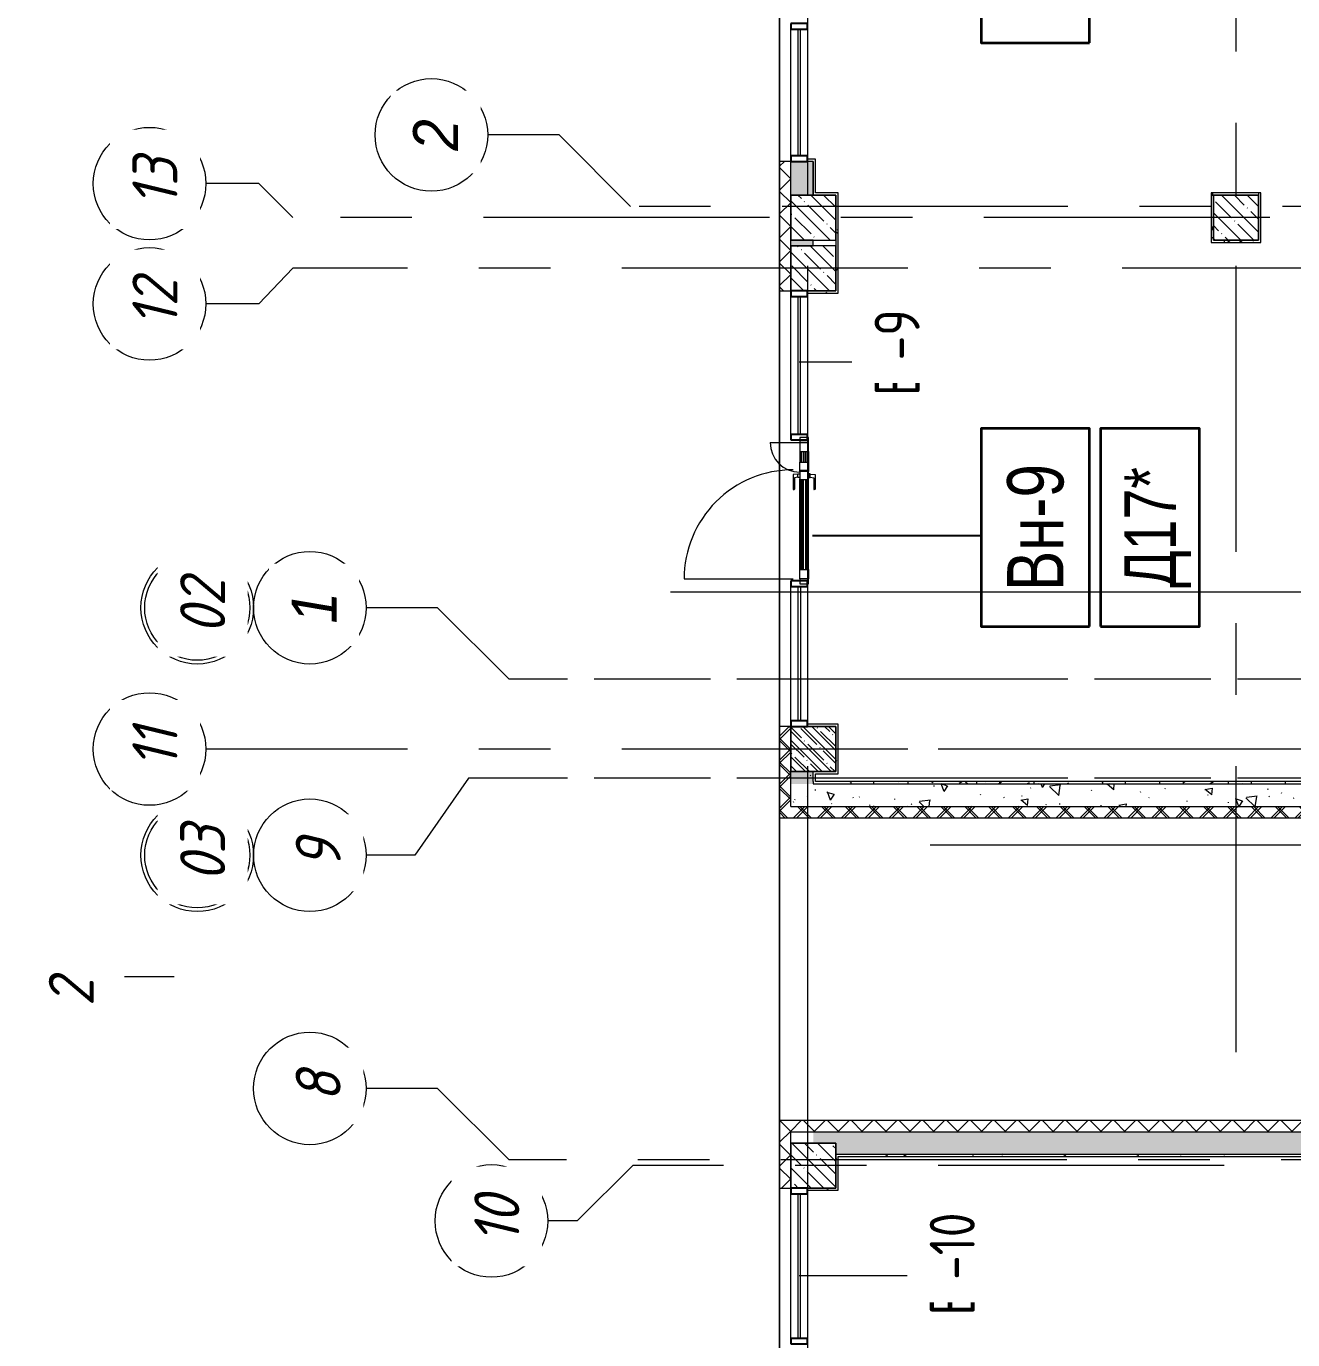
# Model space of a CAD drawing. Header units: metres. Extents: x 50 to 891, y -1294 to 247.
# Drawn here: x 157.8 to 214, y -1011.4 to -953 of the extents above; entities that cross this region are included whole.
import ezdxf
from ezdxf.enums import TextEntityAlignment as Align

# ---------------------------------------------------------------- set-up
doc = ezdxf.new("R2010")
doc.units = ezdxf.units.M
doc.linetypes.add('Линия сетки', pattern=[22.225, 12.7, -3.175, 3.175, -3.175])
for name, color, linetype, lineweight in [('A-DETL-GENF', 1, 'Continuous', 9), ('A-DOOR', 1, 'Continuous', 9), ('A-GENM', 13, 'Continuous', 9), ('A-GLAZ-CURT', 1, 'Continuous', 9), ('A-GLAZ-CWMG', 1, 'Continuous', 9), ('S-GRID-IDEN', 9, 'Continuous', 9)]:
    doc.layers.add(name, color=color, linetype=linetype, lineweight=lineweight)
for name, color, linetype in [('ВИТРАЖИ', 1, 'Continuous'), ('ДВЕРИ', 5, 'Continuous'), ('МАРКИ', 3, 'Continuous'), ('ПЛАН', 8, 'Continuous')]:
    doc.layers.add(name, color=color, linetype=linetype)
doc.styles.add('Arial_I', font='arial.ttf', dxfattribs={"width": 0.9, "height": 350})
doc.styles.add('ISOCPEUR_1', font='isocpeur.ttf', dxfattribs={"width": 0.8, "height": 250})
doc.styles.add('ISOCPEUR_I', font='isocpeui.ttf', dxfattribs={"width": 0.9, "height": 350})
doc.styles.add('ISOCPEUR_I_1', font='isocpeui.ttf', dxfattribs={"width": 0.9, "height": 250})
pattern_1 = [(135, (-1795.4389, 1051.87066), (-0.53033009, -0.53033009), []), (225, (-1795.4389, 1051.87066), (0.53033009, -0.53033009), [])]
pattern_2 = [(140, (-1795.439, 1051.8707), (0.318779, 3.6436825), [0.381, -4.191]), (85, (-1795.439, 1051.8707), (-3.821138, -0.704858), [0.3048, -3.3528]), (190.451, (-1795.4123, 1052.1743), (-3.5023338, 2.93885), [0.3238, -3.5618]), (136.184, (-1796.455, 1051.8707), (0.840855, 5.421581), [0.5715, -6.2865]), (186.636, (-1796.385, 1052.3225), (-4.948549, 4.74805), [0.4857, -5.3427]), (81.184, (-1796.455, 1051.8707), (-4.948506, 4.748103), [0.4572, -5.0292]), (111, (-1796.201, 1052.3787), (2.0453028, 3.0322893), [0.381, -4.191]), (56, (-1796.201, 1052.3787), (-3.6837646, 1.2360417), [0.3048, -3.3528]), (161.451, (-1796.0305, 1052.6314), (-1.6384274, 4.2683413), [0.3238, -3.5618]), (127.5, (-1795.4389, 1051.8707), (-1.6911006, 0.06177347), [0.03353, -3.27863, 0.03353, -3.37007, -3.3655]), (127.5, (-1795.4389, 1051.8707), (-1.6911006, 0.06177347), [-6.71576, 0.03353, -3.33197]), (97.5, (-1795.4389, 1051.8707), (-2.0036106, 1.3363944), [0.03353, -1.90703, 0.03353, -3.20243, -1.2827]), (97.5, (-1795.4389, 1051.8707), (-2.0036106, 1.3363944), [-5.17652, 0.03353, -1.24917]), (57.5, (-1795.4389, 1050.7378), (0.1145767, 2.71181666), [0.03353, -1.23647, 0.03353, -9.18667]), (57.5, (-1795.4389, 1050.7378), (0.1145767, 2.71181666), [-1.30353, -3.92887, 0.03353, -5.22427]), (47.5, (-1795.439, 1050.2298), (-0.5085355, 2.9625848), [0.03353, -1.61747, 0.03353, -6.33171]), (47.5, (-1795.439, 1050.2298), (-0.5085355, 2.9625848), [-1.68453, -2.59791, 0.03353, -3.70027])]
pattern_3 = [(135, (-1795.4389, 1051.8707), (-0.57024626, -0.57024626), []), (135, (-1795.4389, 1052.4409), (-0.57024626, -0.57024626), [1.008065, -0.201615, 0.016765, -0.18485])]
pattern_4 = [(90, (-1795.4389, 1051.87066), (-0.508, 2.032), [0.16764, -1.35636, 0.16764, -9.48436]), (90, (-1795.4389, 1051.87066), (-0.508, 2.032), [-1.69164, -1.35636, 0.16764, -2.88036, -5.08]), (90, (-1795.4389, 1051.87066), (-0.508, 2.032), [-6.096, 0.16764, -1.35636, 0.16764, -3.38836]), (90, (-1795.4389, 1051.87066), (-0.508, 2.032), [-7.78764, -0.84836, 0.16764, -2.37236]), (210, (-1795.6929, 1052.63266), (-1.50576362, -1.455940905), [0.16764, -1.35636, 0.16764, -9.48436]), (210, (-1795.6929, 1052.63266), (-1.50576362, -1.455940905), [-1.69164, -1.35636, 0.16764, -2.88036, -5.08]), (210, (-1795.6929, 1052.63266), (-1.50576362, -1.455940905), [-6.096, 0.16764, -1.35636, 0.16764, -3.38836]), (210, (-1795.6929, 1052.63266), (-1.50576362, -1.455940905), [-7.78764, -0.84836, 0.16764, -2.37236]), (330, (-1796.7089, 1052.88666), (2.01376362, -0.576059095), [0.16764, -1.35636, 0.16764, -9.48436]), (330, (-1796.7089, 1052.88666), (2.01376362, -0.576059095), [-1.69164, -1.35636, 0.16764, -2.88036, -5.08]), (330, (-1796.7089, 1052.88666), (2.01376362, -0.576059095), [-6.096, 0.16764, -1.35636, 0.16764, -3.38836]), (330, (-1796.7089, 1052.88666), (2.01376362, -0.576059095), [-7.78764, -0.84836, 0.16764, -2.37236])]
pattern_5 = [(135, (-1788.00024, 1229.93924), (-0.53033009, -0.53033009), []), (225, (-1788.00024, 1229.93924), (0.53033009, -0.53033009), [])]
pattern_6 = [(140, (-1788.0002, 1229.9392), (0.318779, 3.6436825), [0.381, -4.191]), (85, (-1788.0002, 1229.9392), (-3.821138, -0.704858), [0.3048, -3.3528]), (190.451, (-1787.9737, 1230.243), (-3.5023338, 2.93885), [0.3238, -3.5618]), (136.184, (-1789.0162, 1229.9392), (0.840855, 5.421581), [0.5715, -6.2865]), (186.636, (-1788.946, 1230.391), (-4.948549, 4.74805), [0.4857, -5.3427]), (81.184, (-1789.016, 1229.939), (-4.948506, 4.748103), [0.4572, -5.0292]), (111, (-1788.7622, 1230.4472), (2.0453028, 3.0322893), [0.381, -4.191]), (56, (-1788.7622, 1230.4472), (-3.6837646, 1.2360417), [0.3048, -3.3528]), (161.451, (-1788.5918, 1230.7), (-1.6384274, 4.2683413), [0.3238, -3.5618]), (127.5, (-1788.0002, 1229.9392), (-1.6911006, 0.06177347), [0.03353, -3.27863, 0.03353, -3.37007, -3.3655]), (127.5, (-1788.0002, 1229.9392), (-1.6911006, 0.06177347), [-6.71576, 0.03353, -3.33197]), (97.5, (-1788.0002, 1229.9392), (-2.0036106, 1.3363944), [0.03353, -1.90703, 0.03353, -3.20243, -1.2827]), (97.5, (-1788.0002, 1229.9392), (-2.0036106, 1.3363944), [-5.17652, 0.03353, -1.24917]), (57.5, (-1788.0002, 1228.8064), (0.1145767, 2.71181666), [0.03353, -1.23647, 0.03353, -9.18667]), (57.5, (-1788.0002, 1228.8064), (0.1145767, 2.71181666), [-1.30353, -3.92887, 0.03353, -5.22427]), (47.5, (-1788.0002, 1228.2984), (-0.5085355, 2.9625848), [0.03353, -1.61747, 0.03353, -6.33171]), (47.5, (-1788.0002, 1228.2984), (-0.5085355, 2.9625848), [-1.68453, -2.59791, 0.03353, -3.70027])]
pattern_7 = [(135, (-1788.0002, 1229.93924), (-0.57024626, -0.57024626), []), (135, (-1788.0002, 1230.5095), (-0.57024626, -0.57024626), [1.008065, -0.201615, 0.016765, -0.18485])]
pattern_8 = [(90, (-1788.00024, 1229.93924), (-0.508, 2.032), [0.16764, -1.35636, 0.16764, -9.48436]), (90, (-1788.00024, 1229.93924), (-0.508, 2.032), [-1.69164, -1.35636, 0.16764, -2.88036, -5.08]), (90, (-1788.00024, 1229.93924), (-0.508, 2.032), [-6.096, 0.16764, -1.35636, 0.16764, -3.38836]), (90, (-1788.00024, 1229.93924), (-0.508, 2.032), [-7.78764, -0.84836, 0.16764, -2.37236]), (210, (-1788.25424, 1230.70124), (-1.50576362, -1.455940905), [0.16764, -1.35636, 0.16764, -9.48436]), (210, (-1788.25424, 1230.70124), (-1.50576362, -1.455940905), [-1.69164, -1.35636, 0.16764, -2.88036, -5.08]), (210, (-1788.25424, 1230.70124), (-1.50576362, -1.455940905), [-6.096, 0.16764, -1.35636, 0.16764, -3.38836]), (210, (-1788.25424, 1230.70124), (-1.50576362, -1.455940905), [-7.78764, -0.84836, 0.16764, -2.37236]), (330, (-1789.27024, 1230.95524), (2.01376362, -0.576059095), [0.16764, -1.35636, 0.16764, -9.48436]), (330, (-1789.27024, 1230.95524), (2.01376362, -0.576059095), [-1.69164, -1.35636, 0.16764, -2.88036, -5.08]), (330, (-1789.27024, 1230.95524), (2.01376362, -0.576059095), [-6.096, 0.16764, -1.35636, 0.16764, -3.38836]), (330, (-1789.27024, 1230.95524), (2.01376362, -0.576059095), [-7.78764, -0.84836, 0.16764, -2.37236])]

# ---------------------------------------------------------------- blocks, each defined once
blk = doc.blocks.new('Системная панель - С остеклением-7410501--1Г')
at = {"layer": 'A-GLAZ-CURT', "lineweight": 18}
for p, q in [((597, 13), (-548, 13)), ((597, -13), (597, 13)), ((-548, -13), (597, -13))]:
    blk.add_line(p, q, dxfattribs=at)
blk = doc.blocks.new('Прямоугольный импост - 50 x 150 мм-7358237--1Г')
at = {"layer": 'A-GLAZ-CWMG', "lineweight": 25}
for p, q in [((-50, 75), (0, 75)), ((-50, -75), (-50, 75)), ((0, 75), (0, -75)), ((0, -75), (-50, -75))]:
    blk.add_line(p, q, dxfattribs=at)
blk = doc.blocks.new('Прямоугольный импост - 50 x 150 мм-7410499--1Г')
at = {"layer": 'A-GLAZ-CWMG'}
for p, q in [((-2149, 465444), (-1164, 465444)), ((-2149, 465294), (-1164, 465294))]:
    blk.add_line(p, q, dxfattribs=at)
blk = doc.blocks.new('Прямоугольный импост - 50 x 150 мм-4294920--1Г')
at = {"layer": 'A-GLAZ-CWMG'}
for p, q in [((-2309, 465444), (-2149, 465444)), ((-2309, 465294), (-2149, 465294))]:
    blk.add_line(p, q, dxfattribs=at)
blk = doc.blocks.new('Системная панель - С остеклением-7409091--1Г')
at = {"layer": 'A-GLAZ-CURT', "lineweight": 18}
for p, q in [((642.5, 12.5), (-642.5, 12.5)), ((-642.5, 12.5), (-642.5, -12.5)), ((642.5, -12.5), (642.5, 12.5)), ((-642.5, -12.5), (642.5, -12.5))]:
    blk.add_line(p, q, dxfattribs=at)
blk = doc.blocks.new('Прямоугольный импост - 50 x 150 мм-7409085--1Г')
at = {"layer": 'A-GLAZ-CWMG'}
for p, q in [((-7794, 465444), (-6509, 465444)), ((-7794, 465294), (-6509, 465294))]:
    blk.add_line(p, q, dxfattribs=at)
blk = doc.blocks.new('Прямоугольный импост - 50 x 150 мм-7358238--1Г')
at = {"layer": 'A-GLAZ-CWMG', "lineweight": 25}
for p, q in [((0, 75), (-50, 75)), ((-50, 75), (-50, -75)), ((0, -75), (0, 75)), ((-50, -75), (0, -75))]:
    blk.add_line(p, q, dxfattribs=at)
blk = doc.blocks.new('Прямоугольный импост - 50 x 150 мм-7358232--1Г')
at = {"layer": 'A-GLAZ-CWMG', "lineweight": 25}
for p, q in [((-25, 75), (25, 75)), ((-25, -75), (-25, 75)), ((25, 75), (25, -75)), ((25, -75), (-25, -75))]:
    blk.add_line(p, q, dxfattribs=at)
blk = doc.blocks.new('Ось сетки - Заголовок сетки - Окружность 5 мм-84278--1Г')
at = {"layer": 'S-GRID-IDEN'}
blk.add_circle((0, 0), 5, dxfattribs=at)
blk = doc.blocks.new('Ось сетки - Заголовок сетки - Окружность 5 ДВОЙНОЙ мм-2920442--1Г')
at = {"layer": 'S-GRID-IDEN'}
for radius in [5, 4.67]:
    blk.add_circle((0, 0), radius, dxfattribs=at)
blk = doc.blocks.new('Системная панель - С остеклением-7410426--1Д')
at = {"layer": 'A-GLAZ-CURT', "lineweight": 18}
for p, q in [((612.5, 12.5), (-612.5, 12.5)), ((-612.5, 12.5), (-612.5, -12.5)), ((612.5, -12.5), (612.5, 12.5)), ((-612.5, -12.5), (612.5, -12.5))]:
    blk.add_line(p, q, dxfattribs=at)
blk = doc.blocks.new('Системная панель - С остеклением-7410501--1Д')
at = {"layer": 'A-GLAZ-CURT', "lineweight": 18}
for p, q in [((597, 13), (-597, 13)), ((-597, 13), (-597, -13)), ((597, -13), (597, 13)), ((-597, -13), (597, -13))]:
    blk.add_line(p, q, dxfattribs=at)
blk = doc.blocks.new('Прямоугольный импост - 50 x 150 мм-2017272--1Д')
at = {"layer": 'A-GLAZ-CWMG'}
for p, q in [((236, 465444), (1461, 465444)), ((236, 465294), (1461, 465294))]:
    blk.add_line(p, q, dxfattribs=at)
blk = doc.blocks.new('Прямоугольный импост - 50 x 150 мм-7358237--1Д')
at = {"layer": 'A-GLAZ-CWMG', "lineweight": 25}
for p, q in [((-50, 75), (0, 75)), ((-50, -75), (-50, 75)), ((0, 75), (0, -75)), ((0, -75), (-50, -75))]:
    blk.add_line(p, q, dxfattribs=at)
blk = doc.blocks.new('Прямоугольный импост - 50 x 150 мм-7358238--1Д')
at = {"layer": 'A-GLAZ-CWMG', "lineweight": 25}
for p, q in [((0, 75), (-50, 75)), ((-50, 75), (-50, -75)), ((0, -75), (0, 75)), ((-50, -75), (0, -75))]:
    blk.add_line(p, q, dxfattribs=at)
blk = doc.blocks.new('Прямоугольный импост - 50 x 150 мм-7358232--1Д')
at = {"layer": 'A-GLAZ-CWMG', "lineweight": 25}
for p, q in [((-25, 75), (25, 75)), ((-25, -75), (-25, 75)), ((25, 75), (25, -75)), ((25, -75), (-25, -75))]:
    blk.add_line(p, q, dxfattribs=at)
blk = doc.blocks.new('Прямоугольный импост - 50 x 150 мм-7410499--1Д')
at = {"layer": 'A-GLAZ-CWMG'}
for p, q in [((-2149, 465444), (-1114, 465444)), ((-2149, 465294), (-1114, 465294))]:
    blk.add_line(p, q, dxfattribs=at)
blk = doc.blocks.new('Прямоугольный импост - 50 x 150 мм-4294920--1Д')
at = {"layer": 'A-GLAZ-CWMG'}
for p, q in [((-2309, 465444), (-2149, 465444)), ((-2309, 465294), (-2149, 465294))]:
    blk.add_line(p, q, dxfattribs=at)
blk = doc.blocks.new('Прямоугольный импост - 50 x 150 мм-1446660--1Д')
at = {"layer": 'A-GLAZ-CWMG'}
for p, q in [((2711, 465444), (3201, 465444)), ((2711, 465294), (3201, 465294))]:
    blk.add_line(p, q, dxfattribs=at)
blk = doc.blocks.new('Системная панель - С остеклением-7407522--1Д')
at = {"layer": 'A-GLAZ-CURT', "lineweight": 18}
for p, q in [((563, 12), (-563, 12)), ((-563, 12), (-563, -13)), ((563, -13), (563, 12)), ((-563, -13), (563, -13))]:
    blk.add_line(p, q, dxfattribs=at)
blk = doc.blocks.new('Прямоугольный импост - 50 x 150 мм-1439231--1Д')
at = {"layer": 'A-GLAZ-CWMG'}
for p, q in [((3201, 465444), (3836, 465444)), ((3201, 465294), (3836, 465294))]:
    blk.add_line(p, q, dxfattribs=at)
blk = doc.blocks.new('Прямоугольный импост - 50 x 150 мм-7358475--1Д')
at = {"layer": 'A-GLAZ-CWMG', "lineweight": 25}
for p, q in [((-25, 75), (25, 75)), ((-25, -75), (-25, 75)), ((25, 75), (25, -75)), ((25, -75), (-25, -75))]:
    blk.add_line(p, q, dxfattribs=at)
blk = doc.blocks.new('Дверь полуторка - 1300 x 2440 П _для витража_-7385846--1Д')
at = {"layer": 'A-DETL-GENF'}
for p, q in [((-606, -82), (-606, -5)), ((-606, -5), (-524, -5)), ((-524, -82), (-606, -82)), ((-524, -5), (-524, -82)), ((-524, -5), (281, -5)), ((276, -13), (-524, -13)), ((276, -19), (-524, -19)), ((-524, -35), (276, -35)), ((-524, -39), (276, -39)), ((276, -55), (-524, -55)), ((276, -61), (-524, -61)), ((-524, -82), (276, -82)), ((276, -5), (276, -82)), ((357, -5), (276, -5)), ((276, -82), (357, -82)), ((347, -82), (347, -5)), ((347, -5), (429, -5)), ((429, -82), (347, -82)), ((357, -82), (357, -5)), ((524, -5), (424, -5)), ((429, -5), (429, -82)), ((429, -13), (524, -13)), ((429, -19), (524, -19)), ((524, -35), (429, -35)), ((524, -39), (429, -39)), ((429, -55), (524, -55)), ((429, -61), (524, -61)), ((524, -82), (429, -82)), ((605, -5), (524, -5)), ((524, -5), (524, -82)), ((524, -82), (605, -82)), ((605, -82), (605, -5))]:
    blk.add_line(p, q, dxfattribs=at)
at = {"layer": 'A-DOOR'}
for p, q in [((-606, 1023), (-606, 55)), ((605, 258), (605, -5)), ((-651, -5), (-651, -82)), ((-606, -5), (-651, -5)), ((-651, -82), (-606, -82)), ((-606, -82), (-606, -5)), ((650, -5), (605, -5)), ((605, -5), (605, -82)), ((605, -82), (650, -82)), ((650, -82), (650, -5))]:
    blk.add_line(p, q, dxfattribs=at)
for centre, radius, start, end in [((-606, 55), 968, 360, 90), ((605, -5), 263, 90, 180)]:
    blk.add_arc(centre, radius, start, end, dxfattribs=at)
at = {"layer": 'A-GENM'}
for p, q in [((187, 52), (187, 46)), ((292, 43), (190, 43)), ((320, 55), (191, 55)), ((297, 11), (292, 43)), ((293, -5), (293, 11)), ((293, 11), (325, 11)), ((322, 11), (320, 55)), ((325, 11), (325, -5)), ((297, -98), (292, -130)), ((325, -5), (293, -5)), ((325, -82), (293, -82)), ((293, -82), (293, -98)), ((293, -98), (325, -98)), ((322, -98), (320, -142)), ((325, -98), (325, -82)), ((187, -139), (187, -133)), ((292, -130), (190, -130)), ((320, -142), (191, -142))]:
    blk.add_line(p, q, dxfattribs=at)
for centre, radius, start, end in [((191, 52), 3.06, 86.3413, 180), ((190, 46), 2.92, 180, 270), ((190, -133), 2.92, 90, 180), ((191, -139), 3.06, 180, 273.6587)]:
    blk.add_arc(centre, radius, start, end, dxfattribs=at)
blk = doc.blocks.new('Ось сетки - Заголовок сетки - Окружность 5 мм-84278--1Д')
at = {"layer": 'S-GRID-IDEN'}
blk.add_circle((0, 0), 5, dxfattribs=at)

msp = doc.modelspace()

# ---------------------------------------------------------------- hatches: boundary and pattern name
at = {"layer": 'ПЛАН', "lineweight": 13}
h = msp.add_hatch(dxfattribs=at)
h.set_pattern_fill('FP_4', color=8, scale=0.005, angle=90, style=0, pattern_type=2)
h.set_pattern_definition(pattern_5)
h.paths.add_polyline_path([(191.72, -832.019), (191.72, -831.111), (191.661, -830.502), (191.72, -830.496), (191.72, -830.269), (191.22, -830.269), (191.22, -834.019), (191.72, -834.019)])
h.paths.add_polyline_path([(191.72, -984.119), (191.22, -984.119), (191.22, -987.669), (191.72, -987.669), (191.72, -986.119)])
h.paths.add_polyline_path([(191.72, -960.519), (191.72, -959.019), (191.22, -959.019), (191.22, -964.769), (191.72, -964.769), (191.72, -962.519)])
h.paths.add_polyline_path([(191.72, -825.769), (191.72, -825.224), (191.647, -824.469), (191.22, -824.469), (191.22, -825.769)])
h = msp.add_hatch(dxfattribs=at)
h.set_pattern_fill('FP_3', color=8, scale=0.005, angle=90, style=0, pattern_type=2)
h.set_pattern_definition(pattern_6)
h.paths.add_polyline_path([(192.72, -986.669), (192.72, -986.119), (191.72, -986.119), (191.72, -986.669)])
h.paths.add_polyline_path([(192.72, -960.519), (192.72, -959.019), (191.72, -959.019), (191.72, -960.519)])
h.paths.add_polyline_path([(192.72, -962.519), (191.72, -962.519), (191.72, -962.769), (192.72, -962.769)])
h.paths.add_polyline_path([(192.72, -832.019), (192.72, -831.655), (191.782, -831.746), (191.72, -831.111), (191.72, -832.019)])
h.paths.add_polyline_path([(192.72, -830.269), (191.72, -830.269), (191.72, -830.496), (192.72, -830.399)])
h.paths.add_polyline_path([(192.72, -825.376), (191.744, -825.471), (191.72, -825.224), (191.72, -825.769), (192.72, -825.769)])
h = msp.add_hatch(dxfattribs=at)
h.set_pattern_fill('FP_2', color=8, scale=0.005, angle=90, style=0, pattern_type=2)
h.set_pattern_definition(pattern_7)
h.paths.add_polyline_path([(193.72, -960.519), (191.72, -960.519), (191.72, -962.519), (193.72, -962.519)])
h = msp.add_hatch(dxfattribs=at)
h.set_pattern_fill('FP_5', color=8, scale=0.005, angle=90, style=0, pattern_type=2)
h.set_pattern_definition(pattern_8)
h.paths.add_polyline_path([(193.82, -964.769), (193.82, -960.419), (193.72, -960.419), (193.72, -964.769)])
h = msp.add_hatch(dxfattribs=at)
h.set_pattern_fill('FP_5', color=8, scale=0.005, angle=90, style=0, pattern_type=2)
h.set_pattern_definition(pattern_8)
h.paths.add_polyline_path([(212.495, -960.419), (210.395, -960.419), (210.395, -960.519), (212.495, -960.519)])
h = msp.add_hatch(dxfattribs=at)
h.set_pattern_fill('FP_5', color=8, scale=0.005, angle=90, style=0, pattern_type=2)
h.set_pattern_definition(pattern_8)
h.paths.add_polyline_path([(210.495, -960.519), (210.395, -960.519), (210.395, -962.519), (210.495, -962.519)])
h = msp.add_hatch(dxfattribs=at)
h.set_pattern_fill('FP_2', color=8, scale=0.005, angle=90, style=0, pattern_type=2)
h.set_pattern_definition(pattern_7)
h.paths.add_polyline_path([(212.495, -960.519), (210.495, -960.519), (210.495, -962.519), (212.495, -962.519)])
h = msp.add_hatch(dxfattribs=at)
h.set_pattern_fill('FP_5', color=8, scale=0.005, angle=90, style=0, pattern_type=2)
h.set_pattern_definition(pattern_8)
h.paths.add_polyline_path([(212.595, -962.519), (212.595, -960.419), (212.495, -960.419), (212.495, -962.519)])
h = msp.add_hatch(dxfattribs=at)
h.set_pattern_fill('FP_5', color=8, scale=0.005, angle=90, style=0, pattern_type=2)
h.set_pattern_definition(pattern_8)
h.paths.add_polyline_path([(212.595, -962.519), (210.395, -962.519), (210.395, -962.619), (212.595, -962.619)])
h = msp.add_hatch(dxfattribs=at)
h.set_pattern_fill('FP_2', color=8, scale=0.005, angle=90, style=0, pattern_type=2)
h.set_pattern_definition(pattern_7)
h.paths.add_polyline_path([(193.72, -962.769), (191.72, -962.769), (191.72, -964.769), (193.72, -964.769)])
h = msp.add_hatch(dxfattribs=at)
h.set_pattern_fill('FP_5', color=8, scale=0.005, angle=90, style=0, pattern_type=2)
h.set_pattern_definition(pattern_8)
h.paths.add_polyline_path([(193.82, -964.769), (192.47, -964.769), (192.47, -964.869), (193.82, -964.869)])
h = msp.add_hatch(dxfattribs=at)
h.set_pattern_fill('FP_4', color=8, scale=0.005, angle=90, style=0, pattern_type=2)
h.set_pattern_definition(pattern_1)
h.paths.add_polyline_path([(191.72, -984.119), (191.22, -984.119), (191.22, -987.669), (191.72, -987.669), (191.72, -986.119)])
h = msp.add_hatch(dxfattribs=at)
h.set_pattern_fill('FP_2', color=8, scale=0.005, angle=90, style=0, pattern_type=2)
h.set_pattern_definition(pattern_3)
h.paths.add_polyline_path([(193.72, -984.119), (191.72, -984.119), (191.72, -986.119), (193.72, -986.119)])
h = msp.add_hatch(dxfattribs=at)
h.set_pattern_fill('FP_2', color=8, scale=0.005, angle=90, style=0, pattern_type=2)
h.set_pattern_definition(pattern_7)
h.paths.add_polyline_path([(193.72, -984.119), (191.72, -984.119), (191.72, -986.119), (193.72, -986.119)])
h = msp.add_hatch(dxfattribs=at)
h.set_pattern_fill('FP_5', color=8, scale=0.005, angle=90, style=0, pattern_type=2)
h.set_pattern_definition(pattern_8)
h.paths.add_polyline_path([(193.82, -986.119), (193.82, -984.019), (193.72, -984.019), (193.72, -986.119)])
h = msp.add_hatch(dxfattribs=at)
h.set_pattern_fill('FP_3', color=8, scale=0.005, angle=90, style=0, pattern_type=2)
h.set_pattern_definition(pattern_2)
h.paths.add_polyline_path([(192.72, -986.669), (192.72, -986.119), (191.72, -986.119), (191.72, -986.669)])
h = msp.add_hatch(dxfattribs=at)
h.set_pattern_fill('FP_3', color=8, scale=0.005, angle=90, style=0, pattern_type=2)
h.set_pattern_definition(pattern_2)
h.paths.add_polyline_path([(232.145, -986.669), (191.72, -986.669), (191.72, -987.669), (232.145, -987.669)])
h = msp.add_hatch(dxfattribs=at)
h.set_pattern_fill('FP_3', color=8, scale=0.005, angle=90, style=0, pattern_type=2)
h.set_pattern_definition(pattern_6)
h.paths.add_polyline_path([(232.145, -986.669), (191.72, -986.669), (191.72, -987.669), (232.145, -987.669), (232.145, -987.529)])
h = msp.add_hatch(dxfattribs=at)
h.set_pattern_fill('FP_5', color=8, scale=0.005, angle=90, style=0, pattern_type=2)
h.set_pattern_definition(pattern_4)
h.paths.add_polyline_path([(232.045, -986.569), (192.72, -986.569), (192.72, -986.669), (232.045, -986.669)])
h = msp.add_hatch(dxfattribs=at)
h.set_pattern_fill('FP_5', color=8, scale=0.005, angle=90, style=0, pattern_type=2)
h.set_pattern_definition(pattern_8)
h.paths.add_polyline_path([(232.045, -986.569), (192.72, -986.569), (192.72, -986.669), (232.045, -986.669)])
h = msp.add_hatch(dxfattribs=at)
h.set_pattern_fill('FP_4', color=8, scale=0.005, angle=90, style=0, pattern_type=2)
h.set_pattern_definition(pattern_1)
h.paths.add_polyline_path([(234.645, -987.669), (191.22, -987.669), (191.22, -988.169), (234.645, -988.169), (234.645, -987.702)])
h = msp.add_hatch(dxfattribs=at)
h.set_pattern_fill('FP_4', color=8, scale=0.005, angle=90, style=0, pattern_type=2)
h.set_pattern_definition(pattern_5)
h.paths.add_polyline_path([(234.645, -987.669), (191.22, -987.669), (191.22, -988.169), (234.645, -988.169)])
h = msp.add_hatch(dxfattribs=at)
h.set_pattern_fill('FP_4', color=8, scale=0.005, angle=90, style=0, pattern_type=2)
h.set_pattern_definition(pattern_1)
h.paths.add_polyline_path([(191.72, -1002.619), (191.72, -1001.619), (191.22, -1001.619), (191.22, -1004.619), (191.72, -1004.619)])
h.paths.add_polyline_path([(191.72, -1070.919), (191.72, -1068.669), (191.22, -1068.669), (191.22, -1070.919)])
h = msp.add_hatch(dxfattribs=at)
h.set_pattern_fill('FP_4', color=8, scale=0.005, angle=90, style=0, pattern_type=2)
h.set_pattern_definition(pattern_1)
h.paths.add_polyline_path([(302.745, -1001.619), (302.72, -1001.619), (302.72, -1002.119), (302.745, -1002.119)])
h.paths.add_polyline_path([(267.124, -1002.119), (267.124, -1001.619), (191.72, -1001.619), (191.72, -1002.119), (266, -1002.119)])
h = msp.add_hatch(dxfattribs=at)
h.set_pattern_fill('FP_3', color=8, scale=0.005, angle=90, style=0, pattern_type=2)
h.set_pattern_definition(pattern_2)
h.paths.add_polyline_path([(301.745, -1002.119), (284.545, -1002.119), (284.545, -1003.119), (301.745, -1003.119), (301.745, -1002.36)])
h.paths.add_polyline_path([(282.045, -1002.119), (274.295, -1002.119), (274.295, -1003.119), (282.045, -1003.119), (282.045, -1002.36)])
h.paths.add_polyline_path([(273.295, -1002.119), (264.845, -1002.119), (264.845, -1003.119), (273.295, -1003.119), (273.295, -1002.36)])
h.paths.add_polyline_path([(262.345, -1002.119), (234.645, -1002.119), (234.645, -1003.119), (262.345, -1003.119), (262.345, -1002.36)])
h.paths.add_polyline_path([(232.145, -1002.119), (192.72, -1002.119), (192.72, -1002.619), (193.72, -1002.619), (193.72, -1003.119), (216.645, -1003.119), (216.645, -1002.619), (218.645, -1002.619), (218.645, -1003.119), (232.145, -1003.119), (232.145, -1002.36)])
h = msp.add_hatch(dxfattribs=at)
h.set_pattern_fill('FP_2', color=8, scale=0.005, angle=90, style=0, pattern_type=2)
h.set_pattern_definition(pattern_3)
h.paths.add_polyline_path([(193.72, -1002.619), (191.72, -1002.619), (191.72, -1004.619), (193.72, -1004.619), (193.72, -1003.119)])
h = msp.add_hatch(dxfattribs=at)
h.set_pattern_fill('FP_5', color=8, scale=0.005, angle=90, style=0, pattern_type=2)
h.set_pattern_definition(pattern_4)
h.paths.add_polyline_path([(193.82, -1003.219), (193.82, -1003.119), (193.72, -1003.119), (193.72, -1004.619), (193.82, -1004.619)])
h = msp.add_hatch(dxfattribs=at)
h.set_pattern_fill('FP_5', color=8, scale=0.005, angle=90, style=0, pattern_type=2)
h.set_pattern_definition(pattern_4)
h.paths.add_polyline_path([(216.645, -1003.119), (193.82, -1003.119), (193.82, -1003.219), (216.645, -1003.219)])
h = msp.add_hatch(dxfattribs=at)
h.set_pattern_fill('FP_5', color=8, scale=0.005, angle=90, style=0, pattern_type=2)
h.set_pattern_definition(pattern_4)
h.paths.add_polyline_path([(193.82, -1004.719), (193.82, -1004.619), (192.47, -1004.619), (192.47, -1004.719)])

# ---------------------------------------------------------------- linework, layer by layer
at = {"layer": 'ДВЕРИ', "color": 1, "lineweight": 35}
msp.add_lwpolyline([(205.482, -979.68), (209.882, -979.68), (209.882, -970.88), (205.482, -970.88)], close=True, dxfattribs=at)
at = {"layer": 'МАРКИ', "color": 1, "lineweight": 25}
msp.add_line((192.692, -975.64), (200.192, -975.64), dxfattribs=at)
at = {"layer": 'МАРКИ', "color": 1, "lineweight": 35}
for points in [[(204.982, -953.755), (204.982, -944.955), (200.182, -944.955), (200.182, -953.755)], [(204.982, -979.68), (204.982, -970.88), (200.182, -970.88), (200.182, -979.68)]]:
    msp.add_lwpolyline(points, close=True, dxfattribs=at)
at = {"layer": 'ПЛАН', "color": 8, "linetype": 'Линия сетки', "lineweight": 13}
for p, q in [((192.47, -808.082), (192.47, -1001.398)), ((211.495, -808.082), (211.495, -1001.398)), ((315.156, -961.019), (184.608, -961.019)), ((212.995, -961.519), (169.61, -961.519)), ((219.145, -963.769), (169.61, -963.769)), ((192.47, -970.566), (192.47, -1212.429)), ((315.156, -982.019), (179.208, -982.019)), ((313.156, -982.019), (179.208, -982.019)), ((315.156, -982.019), (184.608, -982.019)), ((313.156, -982.019), (184.608, -982.019)), ((210.964, -985.119), (184.71, -985.119)), ((315.156, -986.419), (177.41, -986.419)), ((313.156, -986.419), (177.41, -986.419)), ((315.156, -986.419), (184.608, -986.419)), ((313.156, -986.419), (184.608, -986.419)), ((315.105, -1003.369), (179.208, -1003.369)), ((210.964, -1003.619), (184.71, -1003.619))]:
    msp.add_line(p, q, dxfattribs=at)
at = {"layer": 'ПЛАН', "color": 8, "lineweight": 13}
for p, q in [((191.22, -993.398), (191.22, -824.499)), ((191.22, -938.019), (191.22, -959.019)), ((181.433, -957.844), (178.258, -957.844)), ((184.608, -961.019), (181.433, -957.844)), ((191.22, -959.019), (191.22, -964.769)), ((192.72, -959.019), (191.22, -959.019)), ((191.72, -960.519), (191.72, -959.019)), ((192.82, -958.919), (192.47, -958.919)), ((192.47, -958.919), (192.47, -959.019)), ((192.72, -960.519), (192.72, -959.019)), ((192.72, -959.019), (192.72, -960.419)), ((192.82, -960.419), (192.82, -958.919)), ((169.61, -961.519), (168.099, -960.008)), ((191.72, -962.519), (191.72, -960.519)), ((191.72, -960.519), (192.72, -960.519)), ((192.72, -960.519), (191.72, -960.519)), ((191.72, -960.519), (191.72, -962.519)), ((192.72, -960.419), (192.72, -960.519)), ((193.72, -960.519), (192.72, -960.519)), ((192.72, -960.519), (193.72, -960.519)), ((193.82, -960.419), (192.82, -960.419)), ((193.72, -962.519), (193.72, -960.519)), ((193.72, -960.519), (193.72, -964.769)), ((193.82, -964.869), (193.82, -960.419)), ((212.595, -960.419), (210.395, -960.419)), ((210.395, -960.419), (210.395, -962.619)), ((212.495, -960.519), (210.495, -960.519)), ((210.495, -960.519), (210.495, -962.519)), ((210.495, -960.519), (212.495, -960.519)), ((210.495, -962.519), (210.495, -960.519)), ((212.495, -962.519), (212.495, -960.519)), ((212.495, -960.519), (212.495, -962.519)), ((212.595, -962.619), (212.595, -960.419)), ((191.72, -962.769), (191.72, -962.519)), ((192.72, -962.519), (191.72, -962.519)), ((191.72, -962.519), (192.72, -962.519)), ((192.72, -962.769), (192.72, -962.519)), ((192.72, -962.519), (193.72, -962.519)), ((210.495, -962.519), (212.495, -962.519)), ((212.495, -962.519), (210.495, -962.519)), ((191.72, -964.769), (191.72, -962.769)), ((191.72, -962.769), (192.72, -962.769)), ((192.72, -962.769), (191.72, -962.769)), ((191.72, -962.769), (191.72, -964.769)), ((193.72, -962.769), (192.72, -962.769)), ((193.72, -964.769), (193.72, -962.769)), ((210.395, -962.619), (212.595, -962.619)), ((169.61, -963.769), (168.099, -965.35)), ((191.22, -964.769), (191.72, -964.769)), ((191.22, -964.769), (191.22, -984.119)), ((191.72, -964.769), (193.72, -964.769)), ((193.72, -964.769), (192.47, -964.769)), ((192.47, -964.769), (192.47, -964.869)), ((192.47, -964.869), (193.82, -964.869)), ((192.095, -967.921), (194.774, -967.921)), ((186.385, -978.144), (250.048, -978.144)), ((191.22, -1202.019), (191.22, -978.144)), ((191.22, -978.144), (191.22, -984.119)), ((176.033, -978.844), (172.858, -978.844)), ((176.033, -978.844), (172.858, -978.844)), ((179.208, -982.019), (176.033, -978.844)), ((179.208, -982.019), (176.033, -978.844)), ((191.22, -984.119), (191.22, -988.169)), ((191.72, -984.119), (191.22, -984.119)), ((191.22, -984.119), (191.22, -988.169)), ((191.72, -984.119), (191.22, -984.119)), ((191.72, -986.119), (191.72, -984.119)), ((193.72, -984.119), (191.72, -984.119)), ((191.72, -984.119), (191.72, -986.119)), ((191.72, -986.119), (191.72, -984.119)), ((193.72, -984.119), (191.72, -984.119)), ((191.72, -984.119), (191.72, -986.119)), ((193.82, -984.019), (192.47, -984.019)), ((192.47, -984.019), (192.47, -984.119)), ((193.82, -984.019), (192.47, -984.019)), ((192.47, -984.019), (192.47, -984.119)), ((192.47, -984.119), (193.72, -984.119)), ((192.47, -984.119), (193.72, -984.119)), ((193.72, -986.119), (193.72, -984.119)), ((193.72, -984.119), (193.72, -986.119)), ((193.72, -986.119), (193.72, -984.119)), ((193.72, -984.119), (193.72, -986.119)), ((193.82, -986.219), (193.82, -984.019)), ((193.82, -986.219), (193.82, -984.019)), ((177.41, -986.419), (175.029, -989.837)), ((177.41, -986.419), (175.029, -989.837)), ((191.72, -987.669), (191.72, -986.119)), ((192.72, -986.119), (191.72, -986.119)), ((191.72, -986.119), (192.72, -986.119)), ((191.72, -987.669), (191.72, -986.119)), ((192.72, -986.119), (191.72, -986.119)), ((191.72, -986.119), (192.72, -986.119)), ((192.72, -986.569), (192.72, -986.119)), ((192.72, -986.119), (193.72, -986.119)), ((193.72, -986.119), (192.72, -986.119)), ((192.72, -986.569), (192.72, -986.119)), ((192.72, -986.119), (193.72, -986.119)), ((193.72, -986.119), (192.72, -986.119)), ((192.82, -986.569), (192.82, -986.219)), ((192.82, -986.219), (193.82, -986.219)), ((192.82, -986.569), (192.82, -986.219)), ((192.82, -986.219), (193.82, -986.219)), ((192.72, -986.569), (192.72, -986.669)), ((192.72, -986.569), (192.72, -986.669)), ((192.72, -986.669), (232.145, -986.669)), ((192.72, -986.669), (232.145, -986.669)), ((232.045, -986.569), (192.82, -986.569)), ((232.045, -986.569), (192.82, -986.569)), ((191.22, -988.169), (191.22, -1001.619)), ((191.22, -988.169), (234.645, -988.169)), ((191.22, -988.169), (191.22, -993.398)), ((191.22, -988.169), (234.645, -988.169)), ((191.72, -987.669), (234.645, -987.669)), ((191.72, -987.669), (234.645, -987.669)), ((253.362, -989.388), (197.913, -989.388)), ((164.329, -995.232), (162.124, -995.232)), ((179.208, -1003.369), (176.033, -1000.194)), ((267.124, -1001.619), (191.22, -1001.619)), ((191.22, -1001.619), (191.22, -1004.619)), ((191.72, -1002.119), (264.845, -1002.119)), ((191.72, -1004.619), (191.72, -1002.119)), ((191.72, -1002.619), (193.72, -1002.619)), ((192.72, -1002.619), (191.72, -1002.619)), ((191.72, -1002.619), (191.72, -1004.619)), ((193.72, -1002.619), (192.72, -1002.619)), ((193.72, -1002.619), (193.72, -1003.119)), ((193.72, -1003.119), (193.72, -1002.619)), ((193.72, -1003.119), (216.645, -1003.119)), ((193.72, -1004.619), (193.72, -1003.119)), ((193.72, -1003.119), (193.72, -1004.619)), ((193.82, -1004.719), (193.82, -1003.219)), ((193.82, -1003.219), (216.545, -1003.219)), ((184.71, -1003.619), (182.227, -1006.078)), ((191.22, -1004.619), (191.72, -1004.619)), ((191.22, -1004.619), (191.22, -1025.419)), ((191.72, -1004.619), (193.72, -1004.619)), ((193.72, -1004.619), (192.47, -1004.619)), ((192.47, -1004.619), (192.47, -1004.719)), ((192.47, -1004.719), (193.82, -1004.719)), ((192.095, -1008.508), (197.224, -1008.508))]:
    msp.add_line(p, q, dxfattribs=at)

# ---------------------------------------------------------------- block references
at = {"layer": 'ВИТРАЖИ', "color": 1, "lineweight": 70, "extrusion": (0, 0, -1), "xscale": 0.005, "yscale": 0.005, "zscale": 0.005}
for name, p, rotation in [('Прямоугольный импост - 50 x 150 мм-7358475--1Д', (-192.095, -953.019), 270.0000115811492), ('Прямоугольный импост - 50 x 150 мм-7358237--1Д', (-192.095, -959.019), 270.0000115811492), ('Прямоугольный импост - 50 x 150 мм-7358232--1Д', (-192.095, -971.269), 270), ('Прямоугольный импост - 50 x 150 мм-7358232--1Д', (-192.095, -977.769), 270), ('Прямоугольный импост - 50 x 150 мм-7358237--1Г', (-192.095, -984.119), 270), ('Прямоугольный импост - 50 x 150 мм-7358237--1Д', (-192.095, -984.119), 270), ('Прямоугольный импост - 50 x 150 мм-7358232--1Г', (-192.095, -1011.419), 270)]:
    msp.add_blockref(name, p, dxfattribs=dict(at, rotation=rotation))
at = {"layer": 'ВИТРАЖИ', "color": 1, "lineweight": 70, "xscale": 0.005, "yscale": 0.005, "zscale": 0.005}
for name, p, rotation in [('Прямоугольный импост - 50 x 150 мм-1439231--1Д', (2518.942, -972.322), 90), ('Системная панель - С остеклением-7407522--1Д', (192.095, -955.956), 269.9999884188508), ('Прямоугольный импост - 50 x 150 мм-1446660--1Д', (2518.942, -972.322), 90), ('Прямоугольный импост - 50 x 150 мм-7358238--1Д', (192.095, -964.769), 90), ('Прямоугольный импост - 50 x 150 мм-2017272--1Д', (2518.942, -972.322), 90), ('Системная панель - С остеклением-7410426--1Д', (192.095, -968.081), 270), ('Прямоугольный импост - 50 x 150 мм-7410499--1Д', (2518.942, -972.322), 90), ('Прямоугольный импост - 50 x 150 мм-7410499--1Г', (2518.942, -972.322), 90), ('Системная панель - С остеклением-7410501--1Д', (192.095, -980.881), 270), ('Системная панель - С остеклением-7410501--1Г', (192.095, -980.881), 270), ('Прямоугольный импост - 50 x 150 мм-4294920--1Г', (2518.942, -972.322), 90), ('Прямоугольный импост - 50 x 150 мм-4294920--1Д', (2518.942, -972.322), 90), ('Прямоугольный импост - 50 x 150 мм-7358238--1Г', (192.095, -1004.619), 90), ('Прямоугольный импост - 50 x 150 мм-7409085--1Г', (2518.942, -972.322), 90), ('Системная панель - С остеклением-7409091--1Г', (192.095, -1008.081), 270)]:
    msp.add_blockref(name, p, dxfattribs=dict(at, rotation=rotation))
at = {"layer": 'ПЛАН', "color": 8, "lineweight": 13, "rotation": 90}
for name, p, xscale, yscale, zscale in [('Ось сетки - Заголовок сетки - Окружность 5 мм-84278--1Д', (175.758, -957.844), 0.4999999999999998, 0.4999999999999998, 0.4999999999999998), ('Ось сетки - Заголовок сетки - Окружность 5 мм-84278--1Д', (163.238, -960.008), 0.4999999999999998, 0.4999999999999998, 0.4999999999999998), ('Ось сетки - Заголовок сетки - Окружность 5 мм-84278--1Д', (163.238, -965.35), 0.4999999999999998, 0.4999999999999998, 0.4999999999999998), ('Дверь полуторка - 1300 x 2440 П _для витража_-7385846--1Д', (192.095, -974.529), 0.005, 0.005, 0.005), ('Ось сетки - Заголовок сетки - Окружность 5 ДВОЙНОЙ мм-2920442--1Г', (165.358, -978.844), 0.4999999999999998, 0.4999999999999998, 0.4999999999999998), ('Ось сетки - Заголовок сетки - Окружность 5 мм-84278--1Г', (170.358, -978.844), 0.4999999999999998, 0.4999999999999998, 0.4999999999999998), ('Ось сетки - Заголовок сетки - Окружность 5 ДВОЙНОЙ мм-2920442--1Г', (165.358, -989.837), 0.4999999999999998, 0.4999999999999998, 0.4999999999999998), ('Ось сетки - Заголовок сетки - Окружность 5 мм-84278--1Г', (170.358, -989.837), 0.4999999999999998, 0.4999999999999998, 0.4999999999999998), ('Ось сетки - Заголовок сетки - Окружность 5 мм-84278--1Г', (170.358, -1000.194), 0.4999999999999998, 0.4999999999999998, 0.4999999999999998), ('Ось сетки - Заголовок сетки - Окружность 5 мм-84278--1Г', (178.425, -1006.078), 0.4999999999999998, 0.4999999999999998, 0.4999999999999998)]:
    msp.add_blockref(name, p, dxfattribs=dict(at, xscale=xscale, yscale=yscale, zscale=zscale))

# ---------------------------------------------------------------- texts
at = {"layer": 'ДВЕРИ', "color": 1, "lineweight": 25, "width": 0.8}
msp.add_text('Д17*', height=2.3, rotation=90, dxfattribs=at).set_placement((207.682, -975.28), align=Align.MIDDLE_CENTER)
at = {"layer": 'МАРКИ', "color": 1, "lineweight": 25, "width": 0.8}
msp.add_text('Вн-9', height=2.5, rotation=90, dxfattribs=at).set_placement((202.582, -975.28), align=Align.MIDDLE_CENTER)
at = {"layer": 'ПЛАН', "color": 8, "lineweight": 13, "insert": (158.762, -996.542), "char_height": 2, "width": 1.01013, "attachment_point": 1, "rotation": 90, "style": 'ISOCPEUR_I_1', "bg_fill": 2}
msp.add_mtext('\\fISOCPEUR|b0|i1|c204|p34|;\\W.9;2', dxfattribs=at)

# ---------------------------------------------------------------- next in the draw order: texts
at = {"layer": 'ПЛАН', "color": 8, "lineweight": 13, "char_height": 2, "attachment_point": 1, "rotation": 90, "bg_fill": 2}
for s, insert, width, style in [('\\fArial|b0|i1|c204|p34|;\\W.9;2', (174.946, -958.544), 1.65949, 'Arial_I'), ('13', (162.477, -961.021), 2.41709, 'ISOCPEUR_I'), ('12', (162.477, -966.363), 2.41709, 'ISOCPEUR_I'), ('ВН', (195.442, -969.443), 1.92405, 'ISOCPEUR_1'), ('02', (164.597, -980.021), 2.81392, 'ISOCPEUR_I'), ('\\fArial|b0|i1|c204|p34|;\\W.9;1', (169.545, -979.544), 1.65949, 'Arial_I'), ('03', (164.597, -991.015), 2.81392, 'ISOCPEUR_I'), ('\\fISOCPEUR|b0|i1|c204|p34|;\\W.9;9', (169.729, -990.434), 1.40696, 'ISOCPEUR_I'), ('\\fISOCPEUR|b0|i1|c204|p34|;\\W.9;8', (169.729, -1000.791), 1.40696, 'ISOCPEUR_I'), ('10', (177.664, -1007.091), 2.41709, 'ISOCPEUR_I'), ('ВН', (197.892, -1010.28), 1.92405, 'ISOCPEUR_1')]:
    msp.add_mtext(s, dxfattribs=dict(at, insert=insert, width=width, style=style))

# ---------------------------------------------------------------- next in the draw order: linework, layer by layer
at = {"layer": 'ПЛАН', "color": 8, "lineweight": 13}
for p, q in [((168.099, -960.008), (165.738, -960.008)), ((168.099, -965.35), (165.738, -965.35)), ((175.029, -989.837), (172.858, -989.837)), ((175.029, -989.837), (172.858, -989.837)), ((176.033, -1000.194), (172.858, -1000.194)), ((182.227, -1006.078), (180.925, -1006.078))]:
    msp.add_line(p, q, dxfattribs=at)

# ---------------------------------------------------------------- next in the draw order: block references
at = {"layer": 'ПЛАН', "color": 8, "lineweight": 13, "xscale": 0.4999999999999998, "yscale": 0.4999999999999998, "zscale": 0.4999999999999998, "rotation": 90}
msp.add_blockref('Ось сетки - Заголовок сетки - Окружность 5 мм-84278--1Д', (163.238, -985.119), dxfattribs=at)

# ---------------------------------------------------------------- next in the draw order: texts
at = {"layer": 'ПЛАН', "color": 8, "lineweight": 13, "char_height": 2, "attachment_point": 1, "rotation": 90, "style": 'ISOCPEUR_1', "bg_fill": 2}
for s, insert, width in [('-9', (195.442, -967.856), 1.73164), ('-10', (197.892, -1008.693), 2.34093)]:
    msp.add_mtext(s, dxfattribs=dict(at, insert=insert, width=width))

# ---------------------------------------------------------------- next in the draw order: texts
at = {"layer": 'ПЛАН', "color": 8, "lineweight": 13, "insert": (162.477, -985.968), "char_height": 2, "width": 2.02025, "attachment_point": 1, "rotation": 90, "style": 'ISOCPEUR_I', "bg_fill": 2}
msp.add_mtext('11', dxfattribs=at)

# ---------------------------------------------------------------- next in the draw order: linework, layer by layer
at = {"layer": 'ПЛАН', "color": 8, "linetype": 'Линия сетки', "lineweight": 13}
msp.add_line((219.145, -985.119), (165.738, -985.119), dxfattribs=at)

doc.saveas('drawing.dxf')
